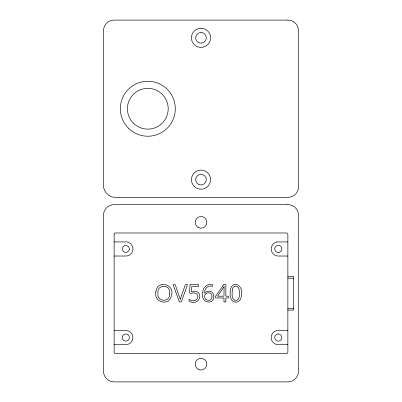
<?xml version="1.0" encoding="UTF-8"?>
<svg xmlns="http://www.w3.org/2000/svg" width="402" height="402" viewBox="0 0 402 402"><rect width="100%" height="100%" fill="white"/><g stroke="black" fill="none" stroke-linecap="round" stroke-linejoin="round"><path stroke-width="0.6" d="M114.133 241.903L124.705 241.903A7.12 7.12 0 0 1 132.866 247.813L132.916 249.667A7.12 7.12 0 0 1 125.102 256.024L114.133 256.024M276.877 241.934L287.867 241.934M287.867 256.034L277.722 256.034A7.12 7.12 0 0 1 271.29 250.22L271.199 248.366A7.12 7.12 0 0 1 277.013 241.934M287.867 276.415L293.54 276.415L293.54 310.098L287.867 310.098M287.867 278.189L293.5 278.189M287.867 308.329L293.5 308.329M114.133 330.489L125.831 330.489A7.09 7.09 0 0 1 132.921 337.579A7.09 7.09 0 0 1 125.831 344.67L114.133 344.67M287.867 330.459L276.501 330.685A7.12 7.12 0 0 0 271.174 337.529L271.405 339.373A7.12 7.12 0 0 0 278.244 344.7L287.867 344.7M224.085 286.651L223.969 296.179L217.547 296.179L224.085 286.651M230.17 291.179C229.929 294.993 229.979 300.681 234.451 302.013C238.537 303.168 241.501 299.108 241.381 295.375C244.235 285.365 231.597 278.702 230.17 291.179M202.794 292.174C199.457 304.359 217.376 305.877 213.15 293.349C211.351 290.39 206.578 290.596 204.673 293.209C204.11 288.797 208.156 284.666 212.578 286.355L212.578 284.671C207.693 283.224 202.719 287.088 202.794 292.174M169.543 293.284C170.966 302.616 156.554 302.59 157.941 293.284C156.599 284.043 170.935 283.998 169.543 293.284M155.951 291.274C152.795 302.565 169.78 306.912 171.533 295.239C174.91 284.209 157.388 279.686 155.951 291.274M232.281 290.038C232.276 293.314 231.06 298.691 234.858 300.359C237.306 301.103 239.16 298.751 239.25 296.5C239.27 293.234 240.441 287.897 236.667 286.229C234.245 285.49 232.371 287.797 232.281 290.038M190.126 284.696L189.478 292.751L190.488 293.4C202.312 290.209 198.352 305.234 189.066 299.334L189.066 301.224C200.608 307.354 204.869 288.641 191.362 291.666L191.799 286.495L198.688 286.495L198.688 284.696L190.126 284.696M211.975 296.39C212.713 302.083 203.844 301.294 204.673 295.957C204.859 291.621 212.598 291.686 211.975 296.39M181.408 295.766L180.302 299.57L175.257 284.696L173.136 284.696L179.312 301.917L181.292 301.917L187.498 284.696L185.342 284.696L181.408 295.766M114.138 234.1L114.138 352.418A1.884 1.884 0 0 0 115.248 353.529L286.752 353.529A1.884 1.884 0 0 0 287.862 352.418L287.867 234.12A1.884 1.884 0 0 0 286.752 232.989L115.273 232.984A1.884 1.884 0 0 0 114.138 234.1M223.768 284.601L215.593 296.249L215.593 297.957L223.969 297.957L223.969 301.917L225.839 301.917L225.839 297.957L228.396 297.957L228.396 296.179L225.839 296.179L225.839 284.601L223.768 284.601M278.32 334.032L277.4 334.147A3.548 3.548 0 0 0 274.752 337.554L274.862 338.474A3.548 3.548 0 0 0 278.887 341.077A3.548 3.548 0 0 0 281.832 337.293A3.548 3.548 0 0 0 278.32 334.032M201.221 28.22L198.729 28.492A9.608 9.608 0 0 0 193.498 43.833A9.608 9.608 0 0 0 209.613 42.089A9.608 9.608 0 0 0 201.221 28.22M201.121 32.512L199.744 32.662A5.316 5.316 0 0 0 196.849 41.155A5.316 5.316 0 0 0 205.769 40.185A5.316 5.316 0 0 0 201.121 32.512M278.933 252.426L278.008 252.471A3.548 3.548 0 0 1 274.807 249.577L274.762 248.652A3.548 3.548 0 0 1 278.274 245.391A3.548 3.548 0 0 1 281.827 248.607A3.548 3.548 0 0 1 278.933 252.426M287.867 20.1L114.133 20.1A10.638 10.638 0 0 0 103.495 30.738L103.495 186.744A12.537 12.537 0 0 0 114.133 197.382L287.867 197.382A10.638 10.638 0 0 0 298.505 186.744L298.505 30.738A10.638 10.638 0 0 0 287.867 20.1M287.867 204.618L114.133 204.618A10.638 10.638 0 0 0 103.495 215.256L103.495 371.262A10.638 10.638 0 0 0 114.133 381.9L287.867 381.9A10.638 10.638 0 0 0 298.505 371.262L298.505 215.256A10.638 10.638 0 0 0 287.867 204.618M129.359 249.3L129.333 248.376A3.548 3.548 0 0 0 122.303 248.572L122.329 249.496A3.548 3.548 0 0 0 129.359 249.3M124.057 340.65A3.548 3.548 0 0 0 129.379 337.579A3.548 3.548 0 0 0 124.057 334.509A3.548 3.548 0 0 0 124.057 340.65M133.399 123.158A20.386 20.386 0 0 0 167.508 114.017A20.386 20.386 0 0 0 142.539 89.048A20.386 20.386 0 0 0 133.399 123.158M198.342 184.262A5.316 5.316 0 0 0 206.316 179.654A5.316 5.316 0 0 0 198.342 175.051A5.316 5.316 0 0 0 198.342 184.262M128.384 128.173A27.477 27.477 0 0 0 174.357 115.851A27.477 27.477 0 0 0 140.705 82.199A27.477 27.477 0 0 0 128.384 128.173M194.231 186.422A9.573 9.573 0 0 0 210.246 182.131A9.573 9.573 0 0 0 198.523 170.408A9.573 9.573 0 0 0 194.231 186.422M198.075 369.237A5.849 5.849 0 0 0 206.849 364.172A5.849 5.849 0 0 0 198.075 359.107A5.849 5.849 0 0 0 198.075 369.237M198.075 227.411A5.849 5.849 0 0 0 206.849 222.346A5.849 5.849 0 0 0 198.075 217.276A5.849 5.849 0 0 0 198.075 227.411"/></g></svg>
